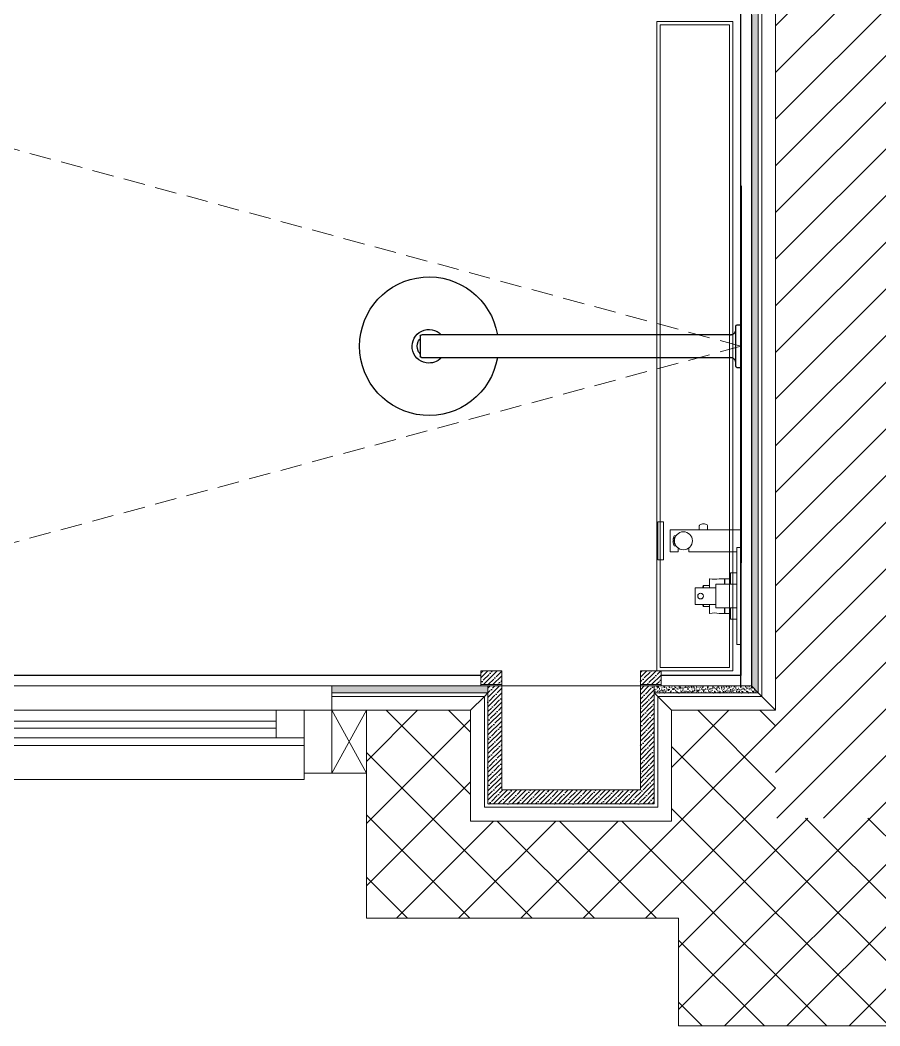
# Model space of a CAD drawing. Header units: millimetres. Extents: x -18512 to 101824, y -95768 to 52898.
# Drawn here: x 60879 to 62118, y -63282 to -61831 of the extents above; entities that cross this region are included whole.
import ezdxf

# ---------------------------------------------------------------- set-up
doc = ezdxf.new("R2010")
doc.units = ezdxf.units.MM
doc.header["$LTSCALE"] = 25
doc.linetypes.add('HIDDEN', pattern=[0.375, 0.25, -0.125])
doc.layers.get('0').update_dxf_attribs({"color": 254, "lineweight": 0})
for name, color, linetype, lineweight in [('027 Sanitry Ware', 1, 'Continuous', 0), ('A-GLAZ', 6, 'Continuous', 9), ('A-WOODEN DOOR FRAM', 9, 'Continuous', 9), ('I-FLR-TILE', 253, 'Continuous', 9), ('I-WALL', 2, 'Continuous', 9)]:
    doc.layers.add(name, color=color, linetype=linetype, lineweight=lineweight)
for name, color, linetype in [('1_Wall finish', 2, 'Continuous'), ('3_Sanitaryware', 2, 'Continuous'), ('4_Sanitaryware', 1, 'Continuous'), ('AR WALL HATCH', 8, 'Continuous'), ('HAT', 8, 'Continuous')]:
    doc.layers.add(name, color=color, linetype=linetype)
pattern_1 = [(37.5, (59229.075, -102497.3092), (-0.16000313, 4.89413237), [0, -3.8608, 0, -4.318, 0, -4.1275]), (7.5, (59229.075, -102497.309), (4.4952328, 7.168251), [0, -2.0828, 0, -3.4798, 0, -1.3335]), (327.5, (59225.951, -102497.3092), (7.9099237, 0.01437185), [0, -1.27, 0, -4.572, 0, -5.969]), (317.5, (59225.951, -102497.309), (7.6355645, 2.2292932), [0, -0.635, 0, -2.9972, 0, -3.429])]
pattern_2 = [(45, (59271.575, -102499.309), (-6.735192, 6.735192), []), (45, (59278.31, -102499.309), (-6.735192, 6.735192), [11.90625, -2.38125, 0, -2.38125])]
pattern_3 = [(45, (59229.075, -102497.31), (-44.90128, 44.90128), []), (135, (59229.075, -102497.31), (-44.90128, -44.90128), [])]

# ---------------------------------------------------------------- blocks, each defined once
blk = doc.blocks.new('Aluminum_Exterior_Window_-_1_wide_x_2_high_3888 - NAGA- GW01-9144455-FIRST FLOOR PLAN')
at = {"layer": 'A-GLAZ', "lineweight": 9}
for p, q in [((-1331.6, 72.8), (-1371.6, 72.8)), ((-1371.6, 72.8), (-1371.6, -18)), ((-1291.6, 72.8), (-1331.6, 72.8)), ((-1331.6, 72.8), (-1331.6, 32.8)), ((-1331.6, -18), (-1331.6, 72.8)), ((-1291.6, 32.8), (-1291.6, 72.8)), ((-851.6, 72.8), (-1291.6, 72.8)), ((-851.6, 72.8), (-851.6, 32.8)), ((-811.6, 72.8), (-851.6, 72.8)), ((-811.6, 32.8), (-811.6, 72.8)), ((-771.6, 72.8), (-811.6, 72.8)), ((-811.6, 72.8), (-811.6, -18)), ((-771.6, -18), (-771.6, 72.8)), ((-851.6, 57), (-1291.6, 57)), ((-1291.6, 57), (-1291.6, 47)), ((-1291.6, 47), (-851.6, 47)), ((-851.6, 47), (-851.6, 57)), ((-1331.6, 32.8), (-1291.6, 32.8)), ((-1291.6, 32.8), (-851.6, 32.8)), ((-851.6, 32.8), (-811.6, 32.8)), ((-811.6, 22), (-1331.6, 22)), ((-1371.6, -18), (-1331.6, -18)), ((-1331.6, -18), (-1331.6, -27.2)), ((-1331.6, -27.2), (-811.6, -27.2)), ((-811.6, -18), (-771.6, -18)), ((-811.6, -27.2), (-811.6, -18))]:
    blk.add_line(p, q, dxfattribs=at)
blk = doc.blocks.new('FGTH')
at = {"layer": '027 Sanitry Ware', "linetype": 'Continuous'}
for p, q in [((30542.7, 8929.3), (30542.7, 8789.3)), ((30542.7, 8929.3), (30548.7, 8929.3)), ((30548.7, 8929.3), (30548.7, 8789.3)), ((30557.7, 8892.8), (30548.7, 8892.8)), ((30557.7, 8876.3), (30557.7, 8892.8)), ((30565.7, 8884.3), (30557.7, 8884.3)), ((30565.7, 8884.3), (30565.7, 8876.3)), ((30566.2, 8882.3), (30565.7, 8882.3)), ((30566.2, 8884.3), (30566.2, 8876.3)), ((30573.9, 8884.3), (30566.2, 8884.3)), ((30588.2, 8884.3), (30587.5, 8884.3)), ((30588.2, 8884.3), (30588.2, 8871.3)), ((30578.7, 8876.3), (30548.7, 8876.3)), ((30578.7, 8876.3), (30578.7, 8842.3)), ((30578.9, 8868.3), (30578.7, 8868.3)), ((30578.9, 8871.3), (30578.9, 8847.3)), ((30608.9, 8871.3), (30578.9, 8871.3)), ((30596.8, 8874.3), (30588.2, 8874.3)), ((30596.8, 8874.3), (30596.8, 8871.3)), ((30597.3, 8871.3), (30597.3, 8873.9)), ((30608.9, 8871.3), (30608.9, 8847.3)), ((30548.7, 8842.3), (30578.7, 8842.3)), ((30557.7, 8825.8), (30557.7, 8842.3)), ((30565.7, 8842.3), (30565.7, 8834.3)), ((30566.2, 8842.3), (30566.2, 8834.3)), ((30578.7, 8850.3), (30578.9, 8850.3)), ((30578.9, 8847.3), (30608.9, 8847.3)), ((30588.2, 8847.3), (30588.2, 8834.3)), ((30588.2, 8844.3), (30596.8, 8844.3)), ((30596.8, 8847.3), (30596.8, 8844.3)), ((30597.3, 8844.7), (30597.3, 8847.3)), ((30548.7, 8825.8), (30557.7, 8825.8)), ((30557.7, 8834.3), (30565.7, 8834.3)), ((30565.7, 8836.3), (30566.2, 8836.3)), ((30566.2, 8834.3), (30573.9, 8834.3)), ((30587.5, 8834.3), (30588.2, 8834.3)), ((30542.7, 8789.3), (30548.7, 8789.3))]:
    blk.add_line(p, q, dxfattribs=at)
for radius in [4.15, 4]:
    blk.add_circle((30600.9, 8859.3), radius, dxfattribs=at)
for centre, radius, start, end in [((30580.7, 8919.5), 35.8, 259.0897, 280.9103), ((30596.8, 8873.8), 0.5, 14.8036, 90), ((30541.9, 8859.3), 57.3, 12.0993, 14.8036), ((30596.8, 8844.8), 0.5, 270, 345.1964), ((30541.9, 8859.3), 57.3, 345.1964, 347.9007), ((30580.7, 8799.1), 35.8, 79.0897, 100.9103)]:
    blk.add_arc(centre, radius, start, end, dxfattribs=at)
blk = doc.blocks.new('dfghdj')
at = {"layer": '4_Sanitaryware', "color": 8, "ltscale": 8}
for p, q in [((31027.6, 9000.5), (31022.4, 9000.5)), ((31027.6, 8938.5), (31027.6, 9000.5)), ((30565.3, 8984), (30565.3, 8955)), ((30575.1, 8986), (30646.1, 8986)), ((30653.3, 8986), (31012.6, 8986)), ((31019.7, 8990.6), (31019.5, 8990.2)), ((30646.1, 8953), (30575.1, 8953)), ((31012.6, 8953), (30653.3, 8953)), ((31022.4, 8938.5), (31027.6, 8938.5))]:
    blk.add_line(p, q, dxfattribs=at)
blk.add_arc((30577.7, 8969.5), 100, 9.5183, 350.4817, dxfattribs=at)
at = {"layer": '4_Sanitaryware', "color": 8, "ltscale": 64}
for centre, radius, start, end in [((31022.4, 8998.4), 2.07, 90, 180), ((30577.7, 8969.5), 24.3, 99.0197, 317.0898), ((30567.3, 8984), 2.07, 90, 180), ((30577.7, 8969.5), 24.3, 42.9102, 99.0197), ((30577.7, 8969.5), 16.8, 156.9261, 203.0739), ((30577.7, 8969.5), 16.8, 137.6005, 156.9261), ((30577.7, 8969.5), 16.8, 203.0739, 222.3995), ((30567.3, 8955), 2.07, 180, 270), ((31022.4, 8940.6), 2.07, 180, 270)]:
    blk.add_arc(centre, radius, start, end, dxfattribs=at)
at = {"layer": '4_Sanitaryware', "color": 8, "ltscale": 8}
for points, knots in [([(31020.4, 8998.4), (31020.4, 8998.3), (31020.4, 8998.1), (31020.4, 8996.4), (31020.4, 8993.7), (31020.4, 8990.1), (31020.4, 8985.7), (31020.4, 8980.6), (31020.4, 8975.2), (31020.4, 8971.4), (31020.4, 8969.5)], [0, 0, 0, 0, 0.124999, 0.249998, 0.374997, 0.499996, 0.624995, 0.749994, 0.874993, 1, 1, 1, 1]), ([(30567.3, 8986), (30567.4, 8986), (30567.6, 8986), (30569.3, 8986), (30571.7, 8986), (30574, 8986), (30575.1, 8986)], [0, 0, 0, 0, 0.250005, 0.5, 0.749994, 1, 1, 1, 1]), ([(30646.1, 8986), (30647.3, 8986), (30649.5, 8986), (30652, 8986), (30653.3, 8986)], [0, 0, 0, 0, 0.5, 1, 1, 1, 1]), ([(31019.3, 8989.8), (31019.3, 8989.8), (31019.1, 8989.5), (31018.7, 8988.9), (31018, 8988.1), (31016.9, 8987.2), (31015.5, 8986.5), (31014, 8986.1), (31013.1, 8986), (31012.6, 8986)], [0, 0, 0, 0, 0.025844, 0.165514, 0.296488, 0.48198, 0.717822, 0.853036, 1, 1, 1, 1]), ([(31019.4, 8990.1), (31019.4, 8990), (31019.3, 8989.8), (31019.1, 8989.4), (31018.8, 8989.1), (31018.7, 8989)], [0, 0, 0, 0, 0.078009, 0.801867, 1, 1, 1, 1]), ([(31018.7, 8989), (31018.9, 8989.2), (31019.1, 8989.6), (31019.3, 8989.9), (31019.4, 8990)], [0, 0, 0, 0, 0.704996, 1, 1, 1, 1]), ([(31020.4, 8993.8), (31020.4, 8993.5), (31020.3, 8992.9), (31020.2, 8992.1), (31019.9, 8991.2), (31019.6, 8990.4), (31019.3, 8989.9), (31019.2, 8989.8)], [0, 0, 0, 0, 0.229496, 0.417283, 0.613695, 0.920575, 1, 1, 1, 1]), ([(31020.4, 8969.5), (31020.4, 8967.6), (31020.4, 8963.8), (31020.4, 8958.4), (31020.4, 8953.3), (31020.4, 8948.9), (31020.4, 8945.3), (31020.4, 8942.6), (31020.4, 8940.9), (31020.4, 8940.7), (31020.4, 8940.6)], [0, 0, 0, 0, 0.125007, 0.250006, 0.375005, 0.500004, 0.625003, 0.750002, 0.875001, 1, 1, 1, 1]), ([(30575.1, 8953), (30574, 8953), (30571.7, 8953), (30569.3, 8953), (30567.6, 8953), (30567.4, 8953), (30567.3, 8953)], [0, 0, 0, 0, 0.250006, 0.5, 0.749995, 1, 1, 1, 1]), ([(30653.3, 8953), (30652, 8953), (30649.5, 8953), (30647.3, 8953), (30646.1, 8953)], [0, 0, 0, 0, 0.5, 1, 1, 1, 1]), ([(31012.6, 8953), (31013.4, 8952.9), (31014.7, 8952.8), (31016.4, 8952.1), (31017.6, 8951.2), (31018.3, 8950.5), (31018.6, 8950.1), (31018.7, 8950)], [0, 0, 0, 0, 0.2736339, 0.5177723, 0.7300565, 0.9063202, 1, 1, 1, 1]), ([(31012.6, 8953), (31013, 8953), (31013.6, 8952.9), (31014.6, 8952.7), (31015.5, 8952.4), (31016.6, 8951.9), (31017.7, 8951.1), (31018.6, 8950.2), (31019.2, 8949.3), (31019.7, 8948.5), (31020, 8947.7), (31020.2, 8946.9), (31020.3, 8946.1), (31020.4, 8945.5), (31020.4, 8945.2)], [0, 0, 0, 0, 0.0625135, 0.1249831, 0.1853865, 0.2500453, 0.3749136, 0.4998563, 0.58115, 0.6641166, 0.7499517, 0.8299762, 0.9064919, 1, 1, 1, 1]), ([(31018.7, 8950.1), (31018.9, 8949.8), (31019.1, 8949.5), (31019.3, 8949.2), (31019.3, 8949.2)], [0, 0, 0, 0, 0.841658, 1, 1, 1, 1]), ([(31018.7, 8950), (31018.8, 8949.9), (31019.1, 8949.6), (31019.4, 8948.9), (31019.9, 8948), (31020.1, 8947.2), (31020.3, 8946.8)], [0, 0, 0, 0, 0.062938, 0.292704, 0.604963, 1, 1, 1, 1])]:
    blk.add_open_spline(points, degree=3, knots=knots, dxfattribs=at)

msp = doc.modelspace()

# ---------------------------------------------------------------- hatches: boundary and pattern name
at = {"layer": 'AR WALL HATCH', "lineweight": 5}
h = msp.add_hatch(dxfattribs=at)
h.set_pattern_fill('ANSI31', color=256, scale=15, style=0)
h.set_pattern_definition([(45, (59229.075, -102497.31), (-33.67596, 33.67596), [])])
h.paths.add_polyline_path([(62048.1, -60713.9), (61968.1, -60713.9), (61968.1, -62982.4), (62168.1, -62982.4), (62168.1, -59926.9), (61968.1, -59926.9), (61968.1, -60309.9), (62048.1, -60309.9)])
h = msp.add_hatch(dxfattribs=at)
h.set_pattern_fill('ANSI37', color=256, scale=20, style=0)
h.set_pattern_definition(pattern_3)
h.paths.add_polyline_path([(60678.1, -62826.9), (60678.1, -63126.9), (60108.1, -63126.9), (60108.1, -62826.9)])
h.paths.add_polyline_path([(61378.1, -63126.9), (61378.1, -62826.9), (61528.1, -62826.9), (61528.1, -62986.9), (61818.1, -62986.9), (61818.1, -63126.9)])
h = msp.add_hatch(dxfattribs=at)
h.set_pattern_fill('ANSI37', color=256, scale=20, style=0)
h.set_pattern_definition(pattern_3)
h.paths.add_polyline_path([(61968.1, -62982.4), (64913.1, -62982.4), (64913.1, -63282.4), (61828.1, -63282.4), (61828.1, -63126.9), (61818.1, -63126.9), (61818.1, -62986.9), (61818.1, -62826.9), (61968.1, -62826.9)])
at = {"layer": 'HAT'}
h = msp.add_hatch(dxfattribs=at)
h.set_pattern_fill('AR-SAND', color=256, scale=0.1, style=0)
h.set_pattern_definition(pattern_1)
h.paths.add_polyline_path([(61943.1, -62801.9), (61933.1, -62791.9), (61933.1, -60011.9), (61943.1, -60001.9)])
h = msp.add_hatch(dxfattribs=at)
h.set_pattern_fill('ANSI35', color=256, scale=1.5, style=0)
h.set_pattern_definition(pattern_2)
h.paths.add_polyline_path([(61543.1, -62789.9), (61573.1, -62789.9), (61573.1, -62769.9), (61543.1, -62769.9)])
h = msp.add_hatch(dxfattribs=at)
h.set_pattern_fill('ANSI35', color=256, scale=1.5, style=0)
h.set_pattern_definition(pattern_2)
h.paths.add_polyline_path([(61803.1, -62789.9), (61773.1, -62789.9), (61773.1, -62769.9), (61803.1, -62769.9)])
h = msp.add_hatch(dxfattribs=at)
h.set_pattern_fill('AR-SAND', color=256, scale=0.1, style=0)
h.set_pattern_definition(pattern_1)
h.paths.add_polyline_path([(61553.1, -62801.9), (61328.1, -62801.9), (61328.1, -62791.9), (61553.1, -62791.9)])
h = msp.add_hatch(dxfattribs=at)
h.set_pattern_fill('ANSI35', color=256, scale=1.5, style=0)
h.set_pattern_definition([(45, (59271.575, -102497.309), (-6.735192, 6.735192), []), (45, (59278.31, -102497.309), (-6.735192, 6.735192), [11.90625, -2.38125, 0, -2.38125])])
h.paths.add_polyline_path([(61553.1, -62791.9), (61573.1, -62791.9), (61573.1, -62941.9), (61773.1, -62941.9), (61773.1, -62791.9), (61793.1, -62791.9), (61793.1, -62961.9), (61553.1, -62961.9)])
h = msp.add_hatch(dxfattribs=at)
h.set_pattern_fill('AR-SAND', color=256, scale=0.1, style=0)
h.set_pattern_definition(pattern_1)
h.paths.add_polyline_path([(61793.1, -62801.9), (61943.1, -62801.9), (61933.1, -62791.9), (61793.1, -62791.9)])

# ---------------------------------------------------------------- linework, layer by layer
at = {"layer": '027 Sanitry Ware', "linetype": 'Continuous'}
for p, q in [((61798.5, -62609.9, 0), (61798.5, -62554.9, 0)), ((61806.5, -62554.9, 0), (61798.5, -62554.9, 0)), ((61806.5, -62609.9, 0), (61806.5, -62554.9, 0)), ((61858.1, -62561, 0), (61858.1, -62566.4, 0)), ((61870.1, -62566.4, 0), (61870.1, -62561, 0)), ((61816.1, -62598.4, 0), (61816.1, -62566.4, 0)), ((61918.1, -62566.4, 0), (61816.1, -62566.4, 0)), ((61822.6, -62579.1, 0), (61820.7, -62579.1, 0)), ((61821.2, -62577.6, 0), (61823, -62577.6, 0)), ((61824.3, -62575.1, 0), (61822.1, -62575.1, 0)), ((61822.5, -62579.1, 0), (61822.5, -62579.1, 0)), ((61820.4, -62581.6, 0), (61822.2, -62581.6, 0)), ((61822.2, -62583.1, 0), (61820.4, -62583.1, 0)), ((61820.7, -62585.6, 0), (61822.6, -62585.6, 0)), ((61823, -62587.1, 0), (61821.2, -62587.1, 0)), ((61822.2, -62580.8, 0), (61822.1, -62581.2, 0)), ((61822.1, -62582.3, 0), (61822.1, -62582.3, 0)), ((61822.1, -62582.3, 0), (61822.1, -62582.7, 0)), ((61822.1, -62582.5, 0), (61822.1, -62582.6, 0)), ((61822.1, -62582.6, 0), (61822.1, -62582.8, 0)), ((61822.1, -62582.7, 0), (61822.1, -62582.8, 0)), ((61822.1, -62582.7, 0), (61822.1, -62582.7, 0)), ((61822.1, -62582.7, 0), (61822.1, -62582.7, 0)), ((61822.1, -62582.8, 0), (61822.1, -62582.8, 0)), ((61822.1, -62589.6, 0), (61824.3, -62589.6, 0)), ((61827.4, -62592.8, 0), (61827.4, -62598.4, 0)), ((61842.9, -62598.4, 0), (61842.9, -62592.8, 0)), ((61816.1, -62598.4, 0), (61827.4, -62598.4, 0)), ((61842.9, -62598.4, 0), (61912.1, -62598.4, 0)), ((61798.5, -62609.9, 0), (61806.5, -62609.9, 0))]:
    msp.add_line(p, q, dxfattribs=at)
msp.add_circle((61835.1, -62582.4, 0), 13, dxfattribs=at)
for centre, radius, start, end in [((61835.1, -62582.4, 0), 15, 168.107, 176.3192), ((61820.7, -62579.3, 0), 0.2, 90.054, 168.0129), ((61835.1, -62582.4, 0), 15, 151.5563, 160.4601), ((61821.2, -62577.4, 0), 0.195, 169.094, 271.7193), ((61839.8, -62583.2, 0), 19.5, 155.5682, 163.4323), ((61822.1, -62575.3, 0), 0.186, 88.5009, 142.0271), ((61820.4, -62581.4, 0), 0.2, 176.3196, 270.9978), ((61820.4, -62583.3, 0), 0.2, 90, 183.6803), ((61835.1, -62582.4, 0), 15, 183.6803, 191.8918), ((61820.7, -62585.4, 0), 0.2, 191.8636, 269.9715), ((61821.2, -62587.3, 0), 0.2, 90, 199.5397), ((61835.1, -62582.4, 0), 15, 199.5402, 208.4453), ((61839.8, -62581.6, 0), 19.5, 196.5676, 204.4321), ((61822.1, -62589.4, 0), 0.2, 208.3789, 269.9284), ((61835.1, -62582.4, 0), 13, 194.4241, 201.3588)]:
    msp.add_arc(centre, radius, start, end, dxfattribs=at)
msp.add_ellipse((61864.1, -62561, 0), major_axis=(6, 0), ratio=0.5, start_param=0, end_param=3.141593, dxfattribs=at)
for points, knots in [([(61820.5, -62580.4, 0), (61820.5, -62580.4, 0), (61820.5, -62580.4, 0), (61820.5, -62580.5, 0), (61820.5, -62580.6, 0), (61820.4, -62580.8, 0), (61820.4, -62580.9, 0), (61820.4, -62581, 0), (61820.4, -62581.1, 0), (61820.4, -62581.2, 0), (61820.4, -62581.3, 0), (61820.4, -62581.4, 0), (61820.4, -62581.5, 0), (61820.4, -62581.5, 0), (61820.4, -62581.6, 0), (61820.4, -62581.6, 0), (61820.4, -62581.6, 0), (61820.4, -62581.6, 0), (61820.4, -62581.6, 0)], [0, 0, 0, 0, 0.0120906, 0.0120906, 0.0120906, 0.0665081, 0.0665081, 0.0665081, 0.120446, 0.120446, 0.120446, 0.1740239, 0.1740239, 0.1740239, 0.2274634, 0.2274634, 0.2274634, 0.2460592, 0.2460592, 0.2460592, 0.2460592]), ([(61820.7, -62579.1, 0), (61820.7, -62579.1, 0), (61820.7, -62579.1, 0), (61820.7, -62579.2, 0), (61820.6, -62579.2, 0), (61820.6, -62579.3, 0), (61820.6, -62579.4, 0), (61820.6, -62579.4, 0), (61820.6, -62579.6, 0), (61820.6, -62579.7, 0), (61820.6, -62579.8, 0), (61820.5, -62579.9, 0), (61820.5, -62580.1, 0), (61820.5, -62580.2, 0), (61820.5, -62580.3, 0), (61820.5, -62580.4, 0)], [0.7463446, 0.7463446, 0.7463446, 0.7463446, 0.7981014, 0.7981014, 0.7981014, 0.8505191, 0.8505191, 0.8505191, 0.9036629, 0.9036629, 0.9036629, 0.9577692, 0.9577692, 0.9577692, 1, 1, 1, 1]), ([(61820.4, -62583.1, 0), (61820.4, -62583.1, 0), (61820.4, -62583.1, 0), (61820.4, -62583.1, 0), (61820.4, -62583.1, 0), (61820.4, -62583.1, 0), (61820.4, -62583.2, 0), (61820.4, -62583.2, 0), (61820.4, -62583.3, 0), (61820.4, -62583.4, 0), (61820.4, -62583.5, 0), (61820.4, -62583.6, 0), (61820.4, -62583.7, 0), (61820.4, -62583.8, 0), (61820.4, -62584, 0), (61820.5, -62584.1, 0), (61820.5, -62584.2, 0), (61820.5, -62584.3, 0), (61820.5, -62584.3, 0)], [0.7539405, 0.7539405, 0.7539405, 0.7539405, 0.7594173, 0.7594173, 0.7594173, 0.8128391, 0.8128391, 0.8128391, 0.8662498, 0.8662498, 0.8662498, 0.9196423, 0.9196423, 0.9196423, 0.9730805, 0.9730805, 0.9730805, 1, 1, 1, 1]), ([(61820.5, -62584.3, 0), (61820.5, -62584.4, 0), (61820.5, -62584.5, 0), (61820.5, -62584.5, 0), (61820.5, -62584.7, 0), (61820.5, -62584.8, 0), (61820.6, -62584.9, 0), (61820.6, -62585.1, 0), (61820.6, -62585.2, 0), (61820.6, -62585.3, 0), (61820.6, -62585.4, 0), (61820.6, -62585.4, 0), (61820.6, -62585.5, 0), (61820.7, -62585.6, 0), (61820.7, -62585.6, 0), (61820.7, -62585.6, 0), (61820.7, -62585.6, 0), (61820.7, -62585.6, 0), (61820.7, -62585.6, 0)], [0, 0, 0, 0, 0.0263859, 0.0263859, 0.0263859, 0.0805443, 0.0805443, 0.0805443, 0.1351276, 0.1351276, 0.1351276, 0.1895916, 0.1895916, 0.1895916, 0.2432269, 0.2432269, 0.2432269, 0.253724, 0.253724, 0.253724, 0.253724])]:
    msp.add_open_spline(points, degree=3, knots=knots, dxfattribs=at)
for points, degree in [([(61823, -62577.6, 0), (61822.6, -62578.5, 0), (61822.4, -62579.5, 0)], 2), ([(61822.1, -62581.6, 0), (61822.1, -62582, 0), (61822.1, -62582.3, 0)], 2), ([(61822.5, -62585.6, 0), (61822.5, -62585.7, 0), (61822.5, -62585.7, 0), (61822.5, -62585.7, 0)], 3)]:
    msp.add_open_spline(points, degree=degree, dxfattribs=at)
at = {"layer": '1_Wall finish', "color": 2}
for p, q in [((61933.2, -61824.1, 0), (61933.2, -62055.4, 0)), ((61543.1, -62776.9), (60158.1, -62776.9, 0)), ((61918.1, -62776.9, 0), (61803.1, -62776.9, 0))]:
    msp.add_line(p, q, dxfattribs=at)
at = {"layer": '1_Wall finish', "color": 1}
msp.add_line((61918.2, -62070.4, 0), (61918.2, -62452.4, 0), dxfattribs=at)
at = {"layer": '1_Wall finish', "color": 2, "elevation": 0}
for points in [[(61918.1, -62791.9), (61918.1, -60745.8)], [(61918.2, -62452.4), (61918.1, -62776.9)], [(61933.2, -62467.4), (61933.2, -62791.9)]]:
    msp.add_lwpolyline(points, dxfattribs=at)
at = {"layer": '1_Wall finish', "elevation": 0}
for points in [[(61933.2, -62055.4), (61933.1, -62055.4), (61933.1, -62467.4), (61933.2, -62467.4)], [(61918.2, -62070.4), (61918.1, -62070.4), (61918.1, -62452.4), (61918.2, -62452.4)]]:
    msp.add_lwpolyline(points, dxfattribs=at)
at = {"layer": '3_Sanitaryware', "color": 1, "lineweight": 0, "elevation": 0}
for points in [[(61906.6, -62770.2), (61906.6, -61833), (61796.6, -61833), (61796.6, -62770.2)], [(61901.6, -62765.2), (61901.6, -61838), (61801.6, -61838), (61801.6, -62765.2)]]:
    msp.add_lwpolyline(points, close=True, dxfattribs=at)
at = {"layer": '4_Sanitaryware', "color": 1, "linetype": 'HIDDEN', "lineweight": 0, "ltscale": 5, "elevation": 0}
for points in [[(61918.1, -62301.6), (60158.1, -61824.1)], [(61918.1, -62301.6), (60158.1, -62776.9)]]:
    msp.add_lwpolyline(points, dxfattribs=at)
at = {"layer": 'A-WOODEN DOOR FRAM'}
msp.add_lwpolyline([(61378.1, -62917.7), (61328.1, -62917.7), (61328.1, -62826.9), (61378.1, -62826.9)], close=True, dxfattribs=at)
for points in [[(61328.1, -62917.7), (61378.1, -62826.9)], [(61328.1, -62826.9), (61378.1, -62917.7)]]:
    msp.add_lwpolyline(points, dxfattribs=at)
at = {"layer": 'I-FLR-TILE', "lineweight": 13}
for points in [[(61948.1, -62806.9), (61968.1, -62826.9), (61968.1, -59976.9), (61948.1, -59996.9)], [(61948.1, -59996.9), (61943.1, -60001.9), (61943.1, -62801.9), (61948.1, -62806.9)], [(61943.1, -62801.9), (61933.1, -62791.9), (61933.1, -60011.9), (61943.1, -60001.9)], [(61553.1, -62801.9), (61328.1, -62801.9), (61328.1, -62791.9), (61553.1, -62791.9)], [(61543.1, -62789.9), (61573.1, -62789.9), (61573.1, -62791.9), (61543.1, -62791.9)], [(61793.1, -62801.9), (61943.1, -62801.9), (61933.1, -62791.9), (61793.1, -62791.9)], [(61548.1, -62806.9), (61328.1, -62806.9), (61328.1, -62801.9), (61553.1, -62801.9)], [(61528.1, -62826.9), (61328.1, -62826.9), (61328.1, -62806.9), (61548.1, -62806.9)], [(61798.1, -62806.9), (61948.1, -62806.9), (61943.1, -62801.9), (61793.1, -62801.9)], [(61818.1, -62826.9), (61968.1, -62826.9), (61948.1, -62806.9), (61798.1, -62806.9)]]:
    msp.add_lwpolyline(points, close=True, dxfattribs=at)
at = {"layer": 'I-FLR-TILE', "lineweight": 18}
for points in [[(61543.1, -62789.9), (61573.1, -62789.9), (61573.1, -62769.9), (61543.1, -62769.9)], [(61803.1, -62789.9), (61773.1, -62789.9), (61773.1, -62769.9), (61803.1, -62769.9)], [(61773.1, -62791.9), (61803.1, -62791.9), (61803.1, -62789.9), (61773.1, -62789.9)]]:
    msp.add_lwpolyline(points, close=True, dxfattribs=at)
at = {"layer": 'I-FLR-TILE', "lineweight": 13}
for points in [[(61553.1, -62791.9), (61573.1, -62791.9), (61573.1, -62941.9), (61773.1, -62941.9), (61773.1, -62791.9), (61793.1, -62791.9), (61793.1, -62961.9), (61553.1, -62961.9), (61553.1, -62791.9), (61573.1, -62791.9)], [(61573.1, -62791.9), (61773.1, -62791.9)], [(61548.1, -62806.9), (61528.1, -62826.9), (61528.1, -62986.9), (61818.1, -62986.9), (61818.1, -62826.9), (61798.1, -62806.9), (61798.1, -62966.9), (61548.1, -62966.9), (61548.1, -62806.9)]]:
    msp.add_lwpolyline(points, dxfattribs=at)
at = {"layer": 'I-WALL'}
for p, q in [((60143.1, -62791.9, 0), (61573.1, -62791.9, 0)), ((61773.1, -62791.9, 0), (61933.2, -62791.9, 0)), ((61378.1, -62826.9), (61528.1, -62826.9)), ((61378.1, -63126.9), (61378.1, -62826.9)), ((61818.1, -62826.9), (61968.1, -62826.9)), ((61818.1, -62826.9), (61968.1, -62826.9)), ((61828.1, -63126.9), (61378.1, -63126.9)), ((61828.1, -63126.9), (61828.1, -63282.4)), ((65978.1, -63282.4), (61828.1, -63282.4))]:
    msp.add_line(p, q, dxfattribs=at)
msp.add_lwpolyline([(61528.1, -62826.9), (61528.1, -62986.9), (61818.1, -62986.9), (61818.1, -62826.9)], dxfattribs=at)

# ---------------------------------------------------------------- block references
at = {"color": 6, "xscale": -1, "rotation": 180}
msp.add_blockref('dfghdj', (30890.5, -53332.1, 0), dxfattribs=at)
at = {"color": 6, "rotation": 180}
msp.add_blockref('FGTH', (92460.8, -53802.8, 0), dxfattribs=at)
at = {"layer": 'A-GLAZ', "xscale": -1}
msp.add_blockref('Aluminum_Exterior_Window_-_1_wide_x_2_high_3888 - NAGA- GW01-9144455-FIRST FLOOR PLAN', (59956.5, -62899.6), dxfattribs=at)

doc.saveas('drawing.dxf')
